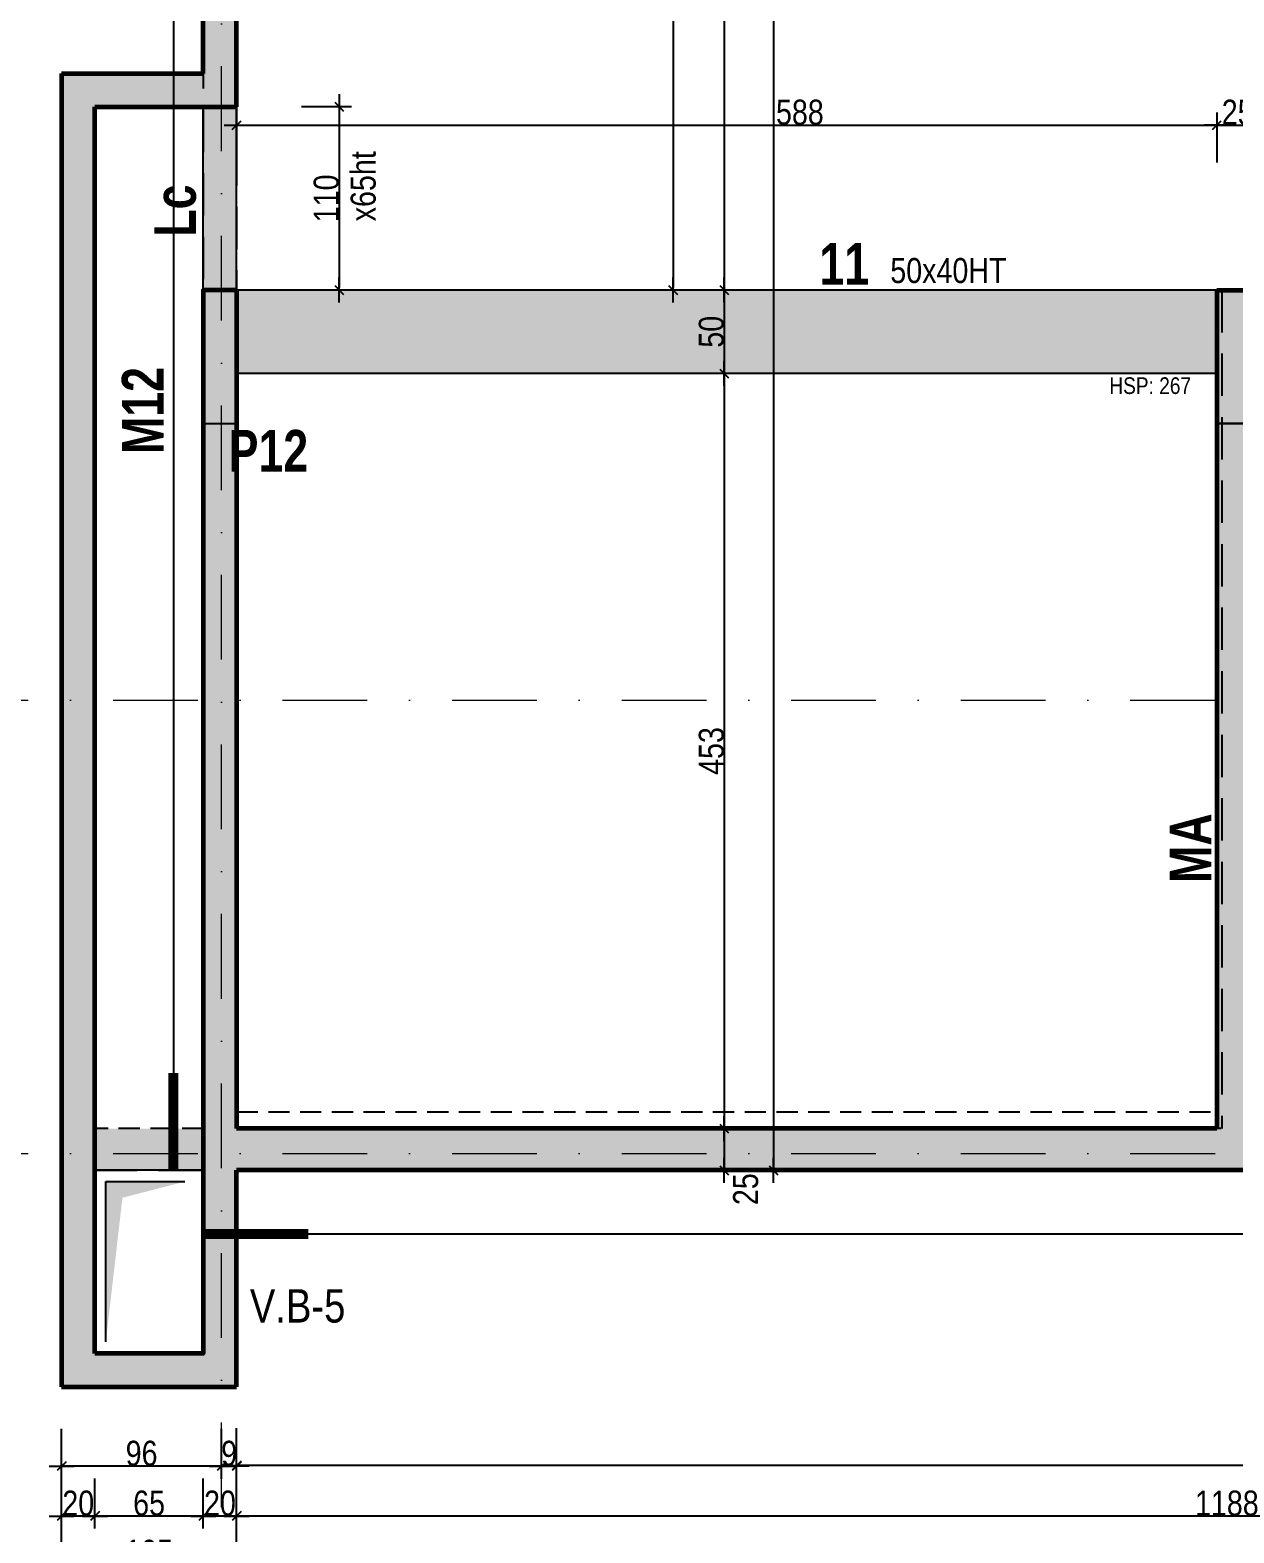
# Model space of a CAD drawing. Header units: millimetres. Extents: x -22 to 27383, y -3644 to 590.
# Drawn here: x 16614 to 17336, y -2117 to -1216 of the extents above; entities that cross this region are included whole.
import ezdxf
from ezdxf.enums import TextEntityAlignment as Align

# ---------------------------------------------------------------- set-up
doc = ezdxf.new("R2010")
doc.units = ezdxf.units.MM
doc.linetypes.add('CACHEX2', pattern=[19.05, 12.7, -6.35])
doc.linetypes.add('TIRETPTX2', pattern=[50.8, 25.4, -12.7, 0, -12.7])
for name, color, linetype in [('01_cote_gen', 4, 'Continuous'), ('01_linteaux', 2, 'Continuous'), ('01_murs_sup', 2, 'CACHEX2'), ('01_poch_BN', 9, 'Continuous'), ('01_poch_murs', 253, 'Continuous'), ('01_poch_poteaux', 250, 'Continuous'), ('01_texte', 230, 'Continuous'), ('AA_COTES', 2, 'Continuous')]:
    doc.layers.add(name, color=color, linetype=linetype)
doc.layers.add('01_murs_coup', color=5, linetype='Continuous', lineweight=60)
doc.layers.add('01_tram_axes', color=2, linetype='TIRETPTX2', lineweight=9)
doc.styles.add('ARIAL NA', font='ARIALN.TTF')
doc.styles.add('impact', font='impact.ttf')
doc.styles.add('STYLE2', font='ARIALN.TTF')
doc.dimstyles.new('JB50', dxfattribs={"dimscale": 0.1, "dimtxt": 150, "dimasz": 15, "dimexe": 0.1, "dimexo": 0.1, "dimgap": 0.09, "dimtad": 1, "dimdec": 1, "dimdsep": 46, "dimtxsty": 'STYLE2', "dimblk1": 'BOND_G', "dimblk2": 'BOND_D', "dimsah": 1, "dimcen": 1.5, "dimdle": 0.01, "dimse1": 1, "dimse2": 1, "dimclrd": 4, "dimclre": 2, "dimclrt": 6, "dimazin": 2, "dimtfac": 2.333333, "dimtdec": 1, "dimtix": 1, "dimtmove": 2, "dimatfit": 3, "dimldrblk": 'BOND_G', "dimfxl": 1, "dimtolj": 1, "dimtzin": 0, "dimarcsym": 0})

# ---------------------------------------------------------------- blocks, each defined once
blk = doc.blocks.new('BOND_G')
at = {"layer": 'AA_COTES', "color": 0}
for p, q in [((0, -5), (0, 15)), ((5, 0), (-5, 0)), ((1.77, 1.77), (-1.77, -1.77))]:
    blk.add_line(p, q, dxfattribs=at)
blk = doc.blocks.new('BOND_D')
at = {"layer": 'AA_COTES', "color": 0}
for p, q in [((5, 0), (-5, 0)), ((-1.77, -1.77), (1.77, 1.77)), ((0, 5), (0, -15))]:
    blk.add_line(p, q, dxfattribs=at)
blk = doc.blocks.new('*D1429')
at = {"layer": '01_cote_gen', "color": 4, "lineweight": -2, "transparency": 16777216}
blk.add_line((16308.89, -1898.33), (16308.89, -243.33), dxfattribs=at)
at = {"layer": 'Defpoints', "color": 0, "transparency": 16777216}
for p in [(16308.89, -241.83), (16839.98, -241.83), (16737.76, -1899.83)]:
    blk.add_point(p, dxfattribs=at)
at = {"layer": '01_cote_gen', "color": 4, "lineweight": -2, "transparency": 16777216, "xscale": 1.5, "yscale": 1.5, "zscale": 1.5}
for name, p, rotation in [('BOND_D', (16308.89, -241.83), 90), ('BOND_G', (16308.89, -1899.83), 270)]:
    blk.add_blockref(name, p, dxfattribs=dict(at, rotation=rotation))
at = {"layer": '01_cote_gen', "color": 6, "transparency": 16777216, "insert": (16301.22, -1070.83), "char_height": 15, "attachment_point": 5, "rotation": 90, "style": 'STYLE2'}
blk.add_mtext('\\A1;1658', dxfattribs=at)
blk = doc.blocks.new('*D1478')
at = {"layer": '01_cote_gen', "color": 4, "lineweight": -2, "transparency": 16777216}
blk.add_line((16739.26, -1272.87), (17324.26, -1272.87), dxfattribs=at)
at = {"layer": 'Defpoints', "color": 0, "transparency": 16777216}
for p in [(17325.76, -1272.87), (16737.76, -1287.19), (17325.76, -1371.83)]:
    blk.add_point(p, dxfattribs=at)
at = {"layer": '01_cote_gen', "color": 4, "lineweight": -2, "transparency": 16777216, "xscale": 1.5, "yscale": 1.5, "zscale": 1.5, "rotation": 180}
blk.add_blockref('BOND_G', (16737.76, -1272.87), dxfattribs=at)
at = {"layer": '01_cote_gen', "color": 4, "lineweight": -2, "transparency": 16777216, "xscale": 1.5, "yscale": 1.5, "zscale": 1.5}
blk.add_blockref('BOND_D', (17325.76, -1272.87), dxfattribs=at)
at = {"layer": '01_cote_gen', "color": 6, "transparency": 16777216, "insert": (17075.64, -1265.21), "char_height": 15, "attachment_point": 5, "style": 'STYLE2'}
blk.add_mtext('\\A1;588', dxfattribs=at)
blk = doc.blocks.new('*D1479')
at = {"layer": '01_cote_gen', "color": 4, "lineweight": -2, "transparency": 16777216}
blk.add_line((17327.26, -1272.87), (17349.26, -1272.87), dxfattribs=at)
at = {"layer": 'Defpoints', "color": 0, "transparency": 16777216}
for p in [(17350.76, -1272.87), (17325.76, -1295.37), (17350.76, -1295.37)]:
    blk.add_point(p, dxfattribs=at)
at = {"layer": '01_cote_gen', "color": 4, "lineweight": -2, "transparency": 16777216, "xscale": 1.5, "yscale": 1.5, "zscale": 1.5, "rotation": 180}
blk.add_blockref('BOND_G', (17325.76, -1272.87), dxfattribs=at)
at = {"layer": '01_cote_gen', "color": 4, "lineweight": -2, "transparency": 16777216, "xscale": 1.5, "yscale": 1.5, "zscale": 1.5}
blk.add_blockref('BOND_D', (17350.76, -1272.87), dxfattribs=at)
at = {"layer": '01_cote_gen', "color": 6, "transparency": 16777216, "insert": (17338.26, -1265.21), "char_height": 15, "attachment_point": 5, "style": 'STYLE2'}
blk.add_mtext('\\A1;25', dxfattribs=at)
blk = doc.blocks.new('*D1482')
at = {"layer": '01_cote_gen', "color": 4, "lineweight": -2, "transparency": 16777216}
blk.add_line((16736.26, -2077.38), (16730.26, -2077.38), dxfattribs=at)
at = {"layer": 'Defpoints', "color": 0, "transparency": 16777216}
for p in [(16728.76, -1979.03), (16737.76, -1979.03), (16728.76, -2077.38)]:
    blk.add_point(p, dxfattribs=at)
at = {"layer": '01_cote_gen', "color": 4, "lineweight": -2, "transparency": 16777216, "xscale": 1.5, "yscale": 1.5, "zscale": 1.5, "rotation": 180}
blk.add_blockref('BOND_D', (16728.76, -2077.38), dxfattribs=at)
at = {"layer": '01_cote_gen', "color": 4, "lineweight": -2, "transparency": 16777216, "xscale": 1.5, "yscale": 1.5, "zscale": 1.5}
blk.add_blockref('BOND_G', (16737.76, -2077.38), dxfattribs=at)
at = {"layer": '01_cote_gen', "color": 6, "transparency": 16777216, "insert": (16733.26, -2069.71), "char_height": 15, "attachment_point": 5, "style": 'STYLE2'}
blk.add_mtext('\\A1;9', dxfattribs=at)
blk = doc.blocks.new('*D1483')
at = {"layer": '01_cote_gen', "color": 4, "lineweight": -2, "transparency": 16777216}
blk.add_line((16727.26, -2077.38), (16634.26, -2077.38), dxfattribs=at)
at = {"layer": 'Defpoints', "color": 0, "transparency": 16777216}
for p in [(16632.76, -1979.03), (16728.76, -1979.03), (16632.76, -2077.38)]:
    blk.add_point(p, dxfattribs=at)
at = {"layer": '01_cote_gen', "color": 4, "lineweight": -2, "transparency": 16777216, "xscale": 1.5, "yscale": 1.5, "zscale": 1.5, "rotation": 180}
blk.add_blockref('BOND_D', (16632.76, -2077.38), dxfattribs=at)
at = {"layer": '01_cote_gen', "color": 4, "lineweight": -2, "transparency": 16777216, "xscale": 1.5, "yscale": 1.5, "zscale": 1.5}
blk.add_blockref('BOND_G', (16728.76, -2077.38), dxfattribs=at)
at = {"layer": '01_cote_gen', "color": 6, "transparency": 16777216, "insert": (16680.76, -2069.71), "char_height": 15, "attachment_point": 5, "style": 'STYLE2'}
blk.add_mtext('\\A1;96', dxfattribs=at)
blk = doc.blocks.new('*D1484')
at = {"layer": '01_cote_gen', "color": 4, "lineweight": -2, "transparency": 16777216}
blk.add_line((16736.26, -2136.78), (16634.26, -2136.78), dxfattribs=at)
at = {"layer": 'Defpoints', "color": 0, "transparency": 16777216}
for p in [(16632.76, -2063.69), (16737.76, -2061.12), (16632.76, -2136.78)]:
    blk.add_point(p, dxfattribs=at)
at = {"layer": '01_cote_gen', "color": 4, "lineweight": -2, "transparency": 16777216, "xscale": 1.5, "yscale": 1.5, "zscale": 1.5, "rotation": 180}
blk.add_blockref('BOND_D', (16632.76, -2136.78), dxfattribs=at)
at = {"layer": '01_cote_gen', "color": 4, "lineweight": -2, "transparency": 16777216, "xscale": 1.5, "yscale": 1.5, "zscale": 1.5}
blk.add_blockref('BOND_G', (16737.76, -2136.78), dxfattribs=at)
at = {"layer": '01_cote_gen', "color": 6, "transparency": 16777216, "insert": (16685.26, -2129.11), "char_height": 15, "attachment_point": 5, "style": 'STYLE2'}
blk.add_mtext('\\A1;105', dxfattribs=at)
blk = doc.blocks.new('*D1485')
at = {"layer": '01_cote_gen', "color": 4, "lineweight": -2, "transparency": 16777216}
blk.add_line((16736.26, -2107.27), (16719.26, -2107.27), dxfattribs=at)
at = {"layer": 'Defpoints', "color": 0, "transparency": 16777216}
for p in [(16717.76, -1979.03), (16737.76, -1979.03), (16717.76, -2107.27)]:
    blk.add_point(p, dxfattribs=at)
at = {"layer": '01_cote_gen', "color": 4, "lineweight": -2, "transparency": 16777216, "xscale": 1.5, "yscale": 1.5, "zscale": 1.5, "rotation": 180}
blk.add_blockref('BOND_D', (16717.76, -2107.27), dxfattribs=at)
at = {"layer": '01_cote_gen', "color": 4, "lineweight": -2, "transparency": 16777216, "xscale": 1.5, "yscale": 1.5, "zscale": 1.5}
blk.add_blockref('BOND_G', (16737.76, -2107.27), dxfattribs=at)
at = {"layer": '01_cote_gen', "color": 6, "transparency": 16777216, "insert": (16727.76, -2099.6), "char_height": 15, "attachment_point": 5, "style": 'STYLE2'}
blk.add_mtext('\\A1;20', dxfattribs=at)
blk = doc.blocks.new('*D1486')
at = {"layer": '01_cote_gen', "color": 4, "lineweight": -2, "transparency": 16777216}
blk.add_line((16716.26, -2107.27), (16654.26, -2107.27), dxfattribs=at)
at = {"layer": 'Defpoints', "color": 0, "transparency": 16777216}
for p in [(16652.76, -1986.26), (16717.76, -1986.26), (16652.76, -2107.27)]:
    blk.add_point(p, dxfattribs=at)
at = {"layer": '01_cote_gen', "color": 4, "lineweight": -2, "transparency": 16777216, "xscale": 1.5, "yscale": 1.5, "zscale": 1.5, "rotation": 180}
blk.add_blockref('BOND_D', (16652.76, -2107.27), dxfattribs=at)
at = {"layer": '01_cote_gen', "color": 4, "lineweight": -2, "transparency": 16777216, "xscale": 1.5, "yscale": 1.5, "zscale": 1.5}
blk.add_blockref('BOND_G', (16717.76, -2107.27), dxfattribs=at)
at = {"layer": '01_cote_gen', "color": 6, "transparency": 16777216, "insert": (16685.26, -2099.6), "char_height": 15, "attachment_point": 5, "style": 'STYLE2'}
blk.add_mtext('\\A1;65', dxfattribs=at)
blk = doc.blocks.new('*D1487')
at = {"layer": '01_cote_gen', "color": 4, "lineweight": -2, "transparency": 16777216}
blk.add_line((16651.26, -2107.27), (16634.26, -2107.27), dxfattribs=at)
at = {"layer": 'Defpoints', "color": 0, "transparency": 16777216}
for p in [(16632.76, -1979.03), (16652.76, -1993.25), (16632.76, -2107.27)]:
    blk.add_point(p, dxfattribs=at)
at = {"layer": '01_cote_gen', "color": 4, "lineweight": -2, "transparency": 16777216, "xscale": 1.5, "yscale": 1.5, "zscale": 1.5, "rotation": 180}
blk.add_blockref('BOND_D', (16632.76, -2107.27), dxfattribs=at)
at = {"layer": '01_cote_gen', "color": 4, "lineweight": -2, "transparency": 16777216, "xscale": 1.5, "yscale": 1.5, "zscale": 1.5}
blk.add_blockref('BOND_G', (16652.76, -2107.27), dxfattribs=at)
at = {"layer": '01_cote_gen', "color": 6, "transparency": 16777216, "insert": (16642.76, -2099.6), "char_height": 15, "attachment_point": 5, "style": 'STYLE2'}
blk.add_mtext('\\A1;20', dxfattribs=at)
blk = doc.blocks.new('*D1492')
at = {"layer": '01_cote_gen', "color": 4, "lineweight": -2, "transparency": 16777216}
blk.add_line((18685.26, -2077.02), (16739.26, -2077.02), dxfattribs=at)
at = {"layer": 'Defpoints', "color": 0, "transparency": 16777216}
for p in [(16737.76, -2077.02), (16737.76, -2084.52), (18686.76, -2084.52)]:
    blk.add_point(p, dxfattribs=at)
at = {"layer": '01_cote_gen', "color": 4, "lineweight": -2, "transparency": 16777216, "xscale": 1.5, "yscale": 1.5, "zscale": 1.5, "rotation": 180}
blk.add_blockref('BOND_D', (16737.76, -2077.02), dxfattribs=at)
at = {"layer": '01_cote_gen', "color": 4, "lineweight": -2, "transparency": 16777216, "xscale": 1.5, "yscale": 1.5, "zscale": 1.5}
blk.add_blockref('BOND_G', (18686.76, -2077.02), dxfattribs=at)
at = {"layer": '01_cote_gen', "color": 6, "transparency": 16777216, "insert": (17712.26, -2069.35), "char_height": 15, "attachment_point": 5, "style": 'STYLE2'}
blk.add_mtext('\\A1;1949', dxfattribs=at)
blk = doc.blocks.new('*D1518')
at = {"layer": '01_cote_gen', "color": 4, "lineweight": -2, "transparency": 16777216}
blk.add_line((17924.26, -2107.27), (16739.26, -2107.27), dxfattribs=at)
at = {"layer": 'Defpoints', "color": 0, "transparency": 16777216}
for p in [(16737.76, -1979.03), (17925.76, -2084.77), (16737.76, -2107.27)]:
    blk.add_point(p, dxfattribs=at)
at = {"layer": '01_cote_gen', "color": 4, "lineweight": -2, "transparency": 16777216, "xscale": 1.5, "yscale": 1.5, "zscale": 1.5, "rotation": 180}
blk.add_blockref('BOND_D', (16737.76, -2107.27), dxfattribs=at)
at = {"layer": '01_cote_gen', "color": 4, "lineweight": -2, "transparency": 16777216, "xscale": 1.5, "yscale": 1.5, "zscale": 1.5}
blk.add_blockref('BOND_G', (17925.76, -2107.27), dxfattribs=at)
at = {"layer": '01_cote_gen', "color": 6, "transparency": 16777216, "insert": (17331.76, -2099.6), "char_height": 15, "attachment_point": 5, "style": 'STYLE2'}
blk.add_mtext('\\A1;1188', dxfattribs=at)
blk = doc.blocks.new('*D1519')
at = {"layer": '01_cote_gen', "color": 4, "lineweight": -2, "transparency": 16777216}
blk.add_line((20143.26, -2136.78), (16739.26, -2136.78), dxfattribs=at)
at = {"layer": 'Defpoints', "color": 0, "transparency": 16777216}
for p in [(16737.76, -2114.77), (16737.76, -2136.78), (20144.76, -2158.73)]:
    blk.add_point(p, dxfattribs=at)
at = {"layer": '01_cote_gen', "color": 4, "lineweight": -2, "transparency": 16777216, "xscale": 1.5, "yscale": 1.5, "zscale": 1.5, "rotation": 180}
blk.add_blockref('BOND_D', (16737.76, -2136.78), dxfattribs=at)
at = {"layer": '01_cote_gen', "color": 4, "lineweight": -2, "transparency": 16777216, "xscale": 1.5, "yscale": 1.5, "zscale": 1.5}
blk.add_blockref('BOND_G', (20144.76, -2136.78), dxfattribs=at)
at = {"layer": '01_cote_gen', "color": 6, "transparency": 16777216, "insert": (18441.26, -2129.11), "char_height": 15, "attachment_point": 5, "style": 'STYLE2'}
blk.add_mtext('\\A1;3407', dxfattribs=at)
blk = doc.blocks.new('*D1537')
at = {"layer": '01_cote_gen', "color": 4, "lineweight": -2, "transparency": 16777216}
blk.add_line((16799.26, -1263.31), (16799.26, -1370.31), dxfattribs=at)
at = {"layer": 'Defpoints', "color": 0, "transparency": 16777216}
for p in [(16737.76, -1261.81), (16737.76, -1371.81), (16799.26, -1371.81)]:
    blk.add_point(p, dxfattribs=at)
at = {"layer": '01_cote_gen', "color": 4, "lineweight": -2, "transparency": 16777216, "xscale": 1.5, "yscale": 1.5, "zscale": 1.5}
for name, p, rotation in [('BOND_G', (16799.26, -1261.81), 90), ('BOND_D', (16799.26, -1371.81), 270)]:
    blk.add_blockref(name, p, dxfattribs=dict(at, rotation=rotation))
at = {"layer": '01_cote_gen', "color": 6, "transparency": 16777216, "insert": (16791.59, -1316.81), "char_height": 15, "attachment_point": 5, "rotation": 90, "style": 'STYLE2'}
blk.add_mtext('\\A1;110', dxfattribs=at)
blk = doc.blocks.new('*D1546')
at = {"layer": '01_cote_gen', "color": 4, "lineweight": -2, "transparency": 16777216}
blk.add_line((16999.55, -822.3), (16999.55, -1370.33), dxfattribs=at)
at = {"layer": 'Defpoints', "color": 0, "transparency": 16777216}
for p in [(16977.05, -820.8), (16977.05, -1371.83), (16999.55, -1371.83)]:
    blk.add_point(p, dxfattribs=at)
at = {"layer": '01_cote_gen', "color": 4, "lineweight": -2, "transparency": 16777216, "xscale": 1.5, "yscale": 1.5, "zscale": 1.5}
for name, p, rotation in [('BOND_G', (16999.55, -820.8), 90), ('BOND_D', (16999.55, -1371.83), 270)]:
    blk.add_blockref(name, p, dxfattribs=dict(at, rotation=rotation))
at = {"layer": '01_cote_gen', "color": 6, "transparency": 16777216, "insert": (16991.89, -1128.01), "char_height": 15, "attachment_point": 5, "rotation": 90, "style": 'STYLE2'}
blk.add_mtext('\\A1;551', dxfattribs=at)
blk = doc.blocks.new('*D1549')
at = {"layer": '01_cote_gen', "color": 4, "lineweight": -2, "transparency": 16777216}
blk.add_line((17030.26, -773.24), (17030.26, -1370.33), dxfattribs=at)
at = {"layer": 'Defpoints', "color": 0, "transparency": 16777216}
for p in [(17067.78, -771.74), (17030.26, -1371.83), (17031.76, -1371.83)]:
    blk.add_point(p, dxfattribs=at)
at = {"layer": '01_cote_gen', "color": 4, "lineweight": -2, "transparency": 16777216, "xscale": 1.5, "yscale": 1.5, "zscale": 1.5}
for name, p, rotation in [('BOND_G', (17030.26, -771.74), 90), ('BOND_D', (17030.26, -1371.83), 270)]:
    blk.add_blockref(name, p, dxfattribs=dict(at, rotation=rotation))
at = {"layer": '01_cote_gen', "color": 6, "transparency": 16777216, "insert": (17022.6, -1103.48), "char_height": 15, "attachment_point": 5, "rotation": 90, "style": 'STYLE2'}
blk.add_mtext('\\A1;600.1', dxfattribs=at)
blk = doc.blocks.new('*D1550')
at = {"layer": '01_cote_gen', "color": 4, "lineweight": -2, "transparency": 16777216}
blk.add_line((17030.26, -1373.33), (17030.26, -1420.33), dxfattribs=at)
at = {"layer": 'Defpoints', "color": 0, "transparency": 16777216}
for p in [(17053.99, -1371.83), (17030.26, -1421.83), (17053.99, -1421.83)]:
    blk.add_point(p, dxfattribs=at)
at = {"layer": '01_cote_gen', "color": 4, "lineweight": -2, "transparency": 16777216, "xscale": 1.5, "yscale": 1.5, "zscale": 1.5}
for name, p, rotation in [('BOND_G', (17030.26, -1371.83), 90), ('BOND_D', (17030.26, -1421.83), 270)]:
    blk.add_blockref(name, p, dxfattribs=dict(at, rotation=rotation))
at = {"layer": '01_cote_gen', "color": 6, "transparency": 16777216, "insert": (17022.6, -1396.83), "char_height": 15, "attachment_point": 5, "rotation": 90, "style": 'STYLE2'}
blk.add_mtext('\\A1;50', dxfattribs=at)
blk = doc.blocks.new('*D1551')
at = {"layer": '01_cote_gen', "color": 4, "lineweight": -2, "transparency": 16777216}
blk.add_line((17030.26, -1423.33), (17030.26, -1873.33), dxfattribs=at)
at = {"layer": 'Defpoints', "color": 0, "transparency": 16777216}
for p in [(17058.52, -1421.83), (17030.26, -1874.83), (17033.01, -1874.83)]:
    blk.add_point(p, dxfattribs=at)
at = {"layer": '01_cote_gen', "color": 4, "lineweight": -2, "transparency": 16777216, "xscale": 1.5, "yscale": 1.5, "zscale": 1.5}
for name, p, rotation in [('BOND_G', (17030.26, -1421.83), 90), ('BOND_D', (17030.26, -1874.83), 270)]:
    blk.add_blockref(name, p, dxfattribs=dict(at, rotation=rotation))
at = {"layer": '01_cote_gen', "color": 6, "transparency": 16777216, "insert": (17022.6, -1648.33), "char_height": 15, "attachment_point": 5, "rotation": 90, "style": 'STYLE2'}
blk.add_mtext('\\A1;453', dxfattribs=at)
blk = doc.blocks.new('*D1552')
at = {"layer": '01_cote_gen', "color": 4, "lineweight": -2, "transparency": 16777216}
blk.add_line((17030.26, -1876.33), (17030.26, -1898.33), dxfattribs=at)
at = {"layer": 'Defpoints', "color": 0, "transparency": 16777216}
for p in [(17051.8, -1874.83), (17030.26, -1899.83), (17051.8, -1899.83)]:
    blk.add_point(p, dxfattribs=at)
at = {"layer": '01_cote_gen', "color": 4, "lineweight": -2, "transparency": 16777216, "xscale": 1.5, "yscale": 1.5, "zscale": 1.5}
for name, p, rotation in [('BOND_G', (17030.26, -1874.83), 90), ('BOND_D', (17030.26, -1899.83), 270)]:
    blk.add_blockref(name, p, dxfattribs=dict(at, rotation=rotation))
at = {"layer": '01_cote_gen', "color": 6, "transparency": 16777216, "insert": (17043.18, -1911.18), "char_height": 15, "attachment_point": 5, "rotation": 90, "style": 'STYLE2'}
blk.add_mtext('\\A1;25', dxfattribs=at)
blk = doc.blocks.new('*D1553')
at = {"layer": '01_cote_gen', "color": 4, "lineweight": -2, "transparency": 16777216}
blk.add_line((17059.83, -243.33), (17059.83, -1898.33), dxfattribs=at)
at = {"layer": 'Defpoints', "color": 0, "transparency": 16777216}
for p in [(17076.12, -241.83), (17022.76, -1899.83), (17059.83, -1899.83)]:
    blk.add_point(p, dxfattribs=at)
at = {"layer": '01_cote_gen', "color": 4, "lineweight": -2, "transparency": 16777216, "xscale": 1.5, "yscale": 1.5, "zscale": 1.5}
for name, p, rotation in [('BOND_G', (17059.83, -241.83), 90), ('BOND_D', (17059.83, -1899.83), 270)]:
    blk.add_blockref(name, p, dxfattribs=dict(at, rotation=rotation))
at = {"layer": '01_cote_gen', "color": 6, "transparency": 16777216, "insert": (17052.16, -1102.52), "char_height": 15, "attachment_point": 5, "rotation": 90, "style": 'STYLE2'}
blk.add_mtext('\\A1;1658', dxfattribs=at)

msp = doc.modelspace()

# ---------------------------------------------------------------- hatches: boundary and pattern name
at = {"layer": '01_murs_sup'}
h = msp.add_hatch(dxfattribs=at)
h.set_pattern_fill('DASH', color=256, scale=2.5, angle=135)
h.set_pattern_definition([(135, (6005.65, 12291.881), (-11.22532, 9e-16), [7.9375, -7.9375])])
h.paths.add_polyline_path([(17925.68, -1371.83), (17905.68, -1371.83), (17905.68, -1874.83), (17348.76, -1874.83), (17348.76, -1371.83), (17328.76, -1371.83), (17328.76, -1874.83), (16737.76, -1874.83), (16737.76, -940.8), (16468.51, -940.8), (16468.51, -624.83), (16532.76, -624.83), (16532.76, -604.83), (16450.51, -604.83), (16450.51, -958.8), (16717.76, -958.8), (16717.76, -1874.83), (16633.76, -1874.83), (16633.76, -2029.83), (16737.76, -2029.83), (16737.76, -1899.83), (17925.68, -1899.83)])
h.paths.add_polyline_path([(16717.76, -1899.83), (16717.76, -2009.83), (16653.76, -2009.83), (16653.76, -1899.83)], flags=16)
at = {"layer": '01_poch_BN'}
h = msp.add_hatch(color=256, dxfattribs=at)
h.dxf.hatch_style = 1
h.paths.add_polyline_path([(17325.76, -1371.83), (16737.76, -1371.83), (16737.76, -1421.83), (17325.76, -1421.83)])
at = {"layer": '01_poch_murs'}
h = msp.add_hatch(color=256, dxfattribs=at)
h.dxf.hatch_style = 1
edge = h.paths.add_edge_path()
edge.add_line((16560.76, -436.83), (16560.76, -454.83))
edge.add_line((16560.76, -454.83), (16552.76, -454.83))
edge.add_line((16552.76, -454.83), (16552.76, -802.8))
edge.add_line((16552.76, -802.8), (16717.77, -802.8))
edge.add_line((16717.77, -802.8), (16717.77, -564.83))
edge.add_line((16717.77, -564.83), (16737.77, -564.83))
edge.add_line((16737.77, -564.83), (16737.77, -802.8))
edge.add_line((16737.77, -802.8), (16792.76, -802.8))
edge.add_line((16792.76, -802.8), (16792.76, -820.8))
edge.add_line((16792.76, -820.8), (16737.77, -820.8))
edge.add_line((16737.77, -820.8), (16737.76, -1261.81))
edge.add_line((16737.76, -1261.81), (16652.76, -1261.81))
edge.add_line((16652.76, -1261.81), (16652.76, -2009.83))
edge.add_line((16652.76, -2009.83), (16717.76, -2009.83))
edge.add_line((16717.76, -2009.83), (16717.76, -1371.81))
edge.add_line((16717.76, -1371.81), (16737.76, -1371.81))
edge.add_line((16737.76, -1371.81), (16737.76, -1874.83))
edge.add_line((16737.76, -1874.83), (17325.76, -1874.83))
edge.add_line((17325.76, -1874.83), (17325.76, -1451.83))
edge.add_line((17325.76, -1451.83), (17350.76, -1451.83))
edge.add_line((17350.76, -1451.83), (17350.76, -1874.83))
edge.add_line((17350.76, -1874.83), (17905.76, -1874.84))
edge.add_line((17905.76, -1874.84), (17905.76, -1371.84))
edge.add_line((17905.76, -1371.84), (17927.76, -1371.84))
edge.add_line((17927.76, -1371.84), (17927.76, -1371.84))
edge.add_line((17927.76, -1371.84), (17947.76, -1371.84))
edge.add_line((17947.76, -1371.84), (17947.76, -1874.84))
edge.add_line((17947.76, -1874.84), (18503.76, -1874.83))
edge.add_line((18503.76, -1874.83), (18503.76, -1371.81))
edge.add_line((18503.76, -1371.81), (18523.76, -1371.81))
edge.add_line((18523.76, -1371.81), (18523.76, -1874.83))
edge.add_line((18523.76, -1874.83), (18773.76, -1874.83))
edge.add_line((18773.76, -1874.83), (18773.76, -1321.83))
edge.add_line((18773.76, -1321.83), (18939.76, -1321.83))
edge.add_line((18939.76, -1321.83), (18939.76, -1341.83))
edge.add_line((18939.76, -1341.83), (18791.76, -1341.83))
edge.add_line((18791.76, -1341.83), (18793.03, -1870.58))
edge.add_arc((18796.28, -1870.58), 3.25, 0, 180, ccw=False)
edge.add_arc((18796.28, -1870.58), 3.25, -90, 0, ccw=False)
edge.add_line((18796.28, -1873.83), (19049.76, -1874.83))
edge.add_line((19049.76, -1874.83), (19049.76, -1341.83))
edge.add_line((19049.76, -1341.83), (19041.76, -1341.83))
edge.add_line((19041.76, -1341.83), (19041.76, -1321.83))
edge.add_line((19041.76, -1321.83), (19069.76, -1321.83))
edge.add_line((19069.76, -1321.83), (19069.76, -1874.83))
edge.add_line((19069.76, -1874.83), (19329.76, -1874.83))
edge.add_line((19329.76, -1874.83), (19329.76, -1371.85))
edge.add_line((19329.76, -1371.85), (19349.76, -1371.85))
edge.add_line((19349.76, -1371.85), (19349.76, -1874.83))
edge.add_line((19349.76, -1874.83), (19864.76, -1874.83))
edge.add_line((19864.76, -1874.83), (19864.76, -1371.85))
edge.add_line((19864.76, -1371.85), (19884.76, -1371.85))
edge.add_line((19884.76, -1371.85), (19884.76, -1874.83))
edge.add_line((19884.76, -1874.83), (20144.76, -1874.83))
edge.add_line((20144.76, -1874.83), (20144.76, -1371.89))
edge.add_line((20144.76, -1371.89), (20169.76, -1371.89))
edge.add_line((20169.76, -1371.89), (20169.82, -2531.84))
edge.add_line((20169.82, -2531.84), (20760.34, -2531.84))
edge.add_line((20760.34, -2531.84), (20760.28, -1816.82))
edge.add_line((20760.28, -1816.82), (20778.28, -1816.82))
edge.add_line((20778.28, -1816.82), (20778.28, -2203.83))
edge.add_line((20778.28, -2203.83), (20995.27, -2203.83))
edge.add_line((20995.27, -2203.83), (20995.27, -2223.83))
edge.add_line((20995.27, -2223.83), (20778.28, -2223.83))
edge.add_line((20778.28, -2223.83), (20778.28, -2676.83))
edge.add_line((20778.28, -2676.83), (21303.24, -2676.83))
edge.add_line((21303.24, -2676.83), (21303.24, -2566.83))
edge.add_line((21303.24, -2566.83), (21323.24, -2566.83))
edge.add_line((21323.24, -2566.83), (21323.24, -2696.83))
edge.add_line((21323.24, -2696.83), (20760.28, -2696.83))
edge.add_line((20760.28, -2696.83), (20760.34, -2551.84))
edge.add_line((20760.34, -2551.84), (20169.82, -2551.84))
edge.add_line((20169.82, -2551.84), (20169.76, -2801.83))
edge.add_line((20169.76, -2801.83), (21528.28, -2801.83))
edge.add_line((21528.28, -2801.83), (21528.28, -2826.83))
edge.add_line((21528.28, -2826.83), (20144.76, -2826.83))
edge.add_line((20144.76, -2826.83), (20144.76, -1969.83))
edge.add_line((20144.76, -1969.83), (20144.76, -1899.83))
edge.add_line((20144.76, -1899.83), (18791.76, -1899.83))
edge.add_line((18791.76, -1899.83), (18686.76, -1899.83))
edge.add_line((18686.76, -1899.83), (17925.76, -1899.84))
edge.add_line((17925.76, -1899.84), (17925.76, -1899.84))
edge.add_line((17925.76, -1899.84), (16737.76, -1899.83))
edge.add_line((16737.76, -1899.83), (16737.76, -2029.83))
edge.add_line((16737.76, -2029.83), (16632.76, -2029.83))
edge.add_line((16632.76, -2029.83), (16632.76, -1241.81))
edge.add_line((16632.76, -1241.81), (16717.76, -1241.81))
edge.add_line((16717.76, -1241.81), (16717.77, -820.8))
edge.add_line((16717.77, -820.8), (16532.76, -820.8))
edge.add_line((16532.76, -820.8), (16532.76, -241.83))
edge.add_line((16532.76, -241.83), (17204.69, -241.84))
edge.add_line((17204.69, -241.84), (17206.11, -266.83))
edge.add_line((17206.11, -266.83), (17325.76, -266.83))
edge.add_line((17325.76, -266.83), (17325.76, -691.83))
edge.add_line((17325.76, -691.83), (17350.75, -692.08))
edge.add_line((17350.75, -692.08), (17350.78, -692.08))
edge.add_line((17350.78, -692.08), (17325.79, -691.83))
edge.add_line((17325.79, -691.83), (17325.76, -266.83))
edge.add_line((17325.76, -266.83), (16920.76, -266.83))
edge.add_line((16920.76, -266.83), (16920.76, -820.8))
edge.add_line((16920.76, -820.8), (16920.76, -820.8))
edge.add_line((16920.76, -820.8), (16920.82, -691.83))
edge.add_line((16920.82, -691.83), (16902.82, -691.83))
edge.add_line((16902.82, -691.83), (16902.76, -454.83))
edge.add_line((16902.76, -454.83), (16737.77, -454.83))
edge.add_line((16737.77, -454.83), (16737.77, -462.83))
edge.add_line((16737.77, -462.83), (16717.77, -462.83))
edge.add_line((16717.77, -462.83), (16717.77, -454.83))
edge.add_line((16717.77, -454.83), (16662.76, -454.83))
edge.add_line((16662.76, -454.83), (16662.76, -436.83))
edge.add_line((16662.76, -436.83), (16902.76, -436.83))
edge.add_line((16902.76, -436.83), (16902.76, -266.83))
edge.add_line((16902.76, -266.83), (16552.76, -266.83))
edge.add_line((16552.76, -266.83), (16552.76, -436.83))
edge.add_line((16552.76, -436.83), (16560.76, -436.83))
at = {"layer": '01_poch_poteaux'}
h = msp.add_hatch(color=256, dxfattribs=at)
h.dxf.hatch_style = 1
h.paths.add_polyline_path([(16737.76, -1371.83), (16725.26, -1371.83), (16725.26, -1451.83), (16737.76, -1451.83)])
h.paths.add_polyline_path([(16725.26, -1371.83), (16717.76, -1371.83), (16717.76, -1451.83), (16725.26, -1451.83)])
h = msp.add_hatch(color=256, dxfattribs=at)
h.dxf.hatch_style = 1
h.paths.add_polyline_path([(17350.76, -1371.83), (17350.76, -1371.83), (17350.76, -1451.83), (17350.76, -1451.83)])
h.paths.add_polyline_path([(17350.76, -1371.83), (17325.76, -1371.83), (17325.76, -1451.83), (17350.76, -1451.83)])

# ---------------------------------------------------------------- linework, layer by layer
at = {"layer": '01_linteaux'}
for p, q in [((16717.76, -1371.81), (16717.76, -1261.81)), ((16737.76, -1371.83), (16737.76, -1261.81)), ((17325.76, -1371.83), (16737.76, -1371.83)), ((17325.76, -1421.83), (16737.76, -1421.83)), ((16717.76, -1899.83), (16652.76, -1899.83))]:
    msp.add_line(p, q, dxfattribs=at)
at = {"layer": '01_linteaux', "color": 253}
for p, q in [((16659.29, -2002.85), (16659.29, -1906.67)), ((16659.29, -1906.67), (16706.63, -1906.67))]:
    msp.add_line(p, q, dxfattribs=at)
for points in [[(16659.29, -2002.85), (16659.29, -1906.67), (16669.26, -1916.32)], [(16659.29, -1906.67), (16706.63, -1906.67), (16669.26, -1916.32)]]:
    msp.add_solid(points, dxfattribs=at)
at = {"layer": '01_murs_coup'}
for p, q in [((16717.76, -1241.81), (16717.77, -820.8)), ((16737.76, -1261.81), (16737.77, -820.8)), ((16632.76, -1241.81), (16632.76, -2029.83)), ((16632.76, -1241.81), (16717.76, -1241.81)), ((16652.76, -2009.83), (16652.76, -1261.81)), ((16652.76, -1261.81), (16737.76, -1261.81)), ((16737.76, -1371.81), (16737.76, -1874.83)), ((17325.76, -1371.83), (17325.76, -1874.83)), ((17325.76, -1371.83), (17350.76, -1371.83)), ((17325.76, -1874.83), (16737.76, -1874.83)), ((16737.76, -2029.83), (16737.76, -1899.83)), ((16737.76, -2029.83), (16737.76, -1899.83)), ((17925.76, -1899.84), (16737.76, -1899.83)), ((16632.76, -2029.83), (16737.76, -2029.83)), ((16632.76, -2029.83), (16737.76, -2029.83))]:
    msp.add_line(p, q, dxfattribs=at)
for points in [[(16652.76, -1261.81), (16717.76, -1261.81)], [(16737.76, -1371.81), (16717.76, -1371.81), (16717.76, -2009.83), (16652.76, -2009.83)]]:
    msp.add_lwpolyline(points, dxfattribs=at)
at = {"layer": '01_murs_sup', "ltscale": 2}
for p, q in [((16737.76, -940.8), (16737.76, -1874.83)), ((16717.76, -958.8), (16717.76, -1874.83)), ((17350.76, -1371.83), (17328.26, -1371.83)), ((17328.76, -1371.83), (17328.76, -1874.83)), ((16632.76, -1874.83), (16632.76, -2029.83)), ((17328.26, -1874.83), (16737.76, -1874.83)), ((16652.76, -1899.83), (16652.76, -2009.83)), ((16652.76, -1899.83), (16652.76, -2009.83)), ((16716.76, -1899.83), (16652.76, -1899.83)), ((16652.76, -1899.83), (16716.76, -1899.83)), ((16717.76, -2009.83), (16717.76, -1899.83)), ((16737.76, -1899.82), (17925.76, -1899.84)), ((16737.76, -1899.83), (16737.76, -2029.83)), ((16652.76, -2009.83), (16716.76, -2009.83)), ((16632.76, -2029.83), (16736.76, -2029.83))]:
    msp.add_line(p, q, dxfattribs=at)
at = {"layer": '01_murs_sup'}
for p, q in [((16737.76, -1864.83), (17325.76, -1864.83)), ((16717.76, -1874.8), (16652.76, -1874.8))]:
    msp.add_line(p, q, dxfattribs=at)
at = {"layer": '01_poch_murs'}
msp.add_line((17350.76, -1451.83), (17325.76, -1451.83), dxfattribs=at)
at = {"layer": '01_poch_poteaux'}
for p, q in [((16717.76, -1451.83), (16737.76, -1451.83)), ((17325.76, -1451.83), (17350.76, -1451.83))]:
    msp.add_line(p, q, dxfattribs=at)
at = {"layer": '01_texte'}
for p, q in [((16699.85, -820.8), (16699.85, -1899.83)), ((16717.98, -1938.04), (18833.98, -1938.04))]:
    msp.add_line(p, q, dxfattribs=at)
msp.add_lwpolyline([(16737.76, -1371.81), (16717.76, -1371.81), (16717.76, -2009.83), (16652.76, -2009.83)], dxfattribs=at)
at = {"layer": '01_texte', "const_width": 6}
for points in [[(16699.85, -1899.83), (16699.85, -1841.43)], [(16717.98, -1938.04), (16780.87, -1938.04)]]:
    msp.add_lwpolyline(points, dxfattribs=at)
at = {"layer": '01_tram_axes', "color": 253, "ltscale": 2}
for p, q in [((16728.76, -2102), (16728.76, 439.75)), ((16256.86, -1617.83), (23921.21, -1617.83)), ((16256.86, -1889.83), (23921.21, -1889.83))]:
    msp.add_line(p, q, dxfattribs=at)

# ---------------------------------------------------------------- texts
at = {"layer": '01_texte'}
for s, height, style, p in [('x65ht', 15, 'ARIAL NA', (16825.68, -1309.55)), ('Lc', 25, 'impact', (16720.81, -1324.15)), (' M12', 25, 'impact', (16701.42, -1447.81)), ('MA', 25, 'impact', (17329.9, -1706.58))]:
    msp.add_text(s, height=height, rotation=90, dxfattribs=dict(at, style=style)).set_placement(p, align=Align.BOTTOM_CENTER)
for s, height, style, p in [('11', 25, 'impact', (17102.28, -1376.17)), ('50x40HT', 15, 'ARIAL NA', (17164.73, -1372.1)), ('HSP: 267', 10, 'ARIAL NA', (17285.78, -1437.16)), ('P12', 25, 'impact', (16756.83, -1488.23))]:
    msp.add_text(s, height=height, dxfattribs=dict(at, style=style)).set_placement(p, align=Align.BOTTOM_CENTER)
at = {"layer": '01_texte', "style": 'ARIAL NA'}
msp.add_text('V.B-5', height=20, dxfattribs=at).set_placement((16745.7, -1991.18))

# ---------------------------------------------------------------- dimensions: what is measured, and where the dimension line sits
at = {"layer": '01_cote_gen', "color": 253}
dim = msp.add_linear_dim(base=(16308.89, -241.83), p1=(16737.76, -1899.83), p2=(16839.98, -241.83), angle=90, dimstyle='JB50', dxfattribs=at)
dim.commit()
dim.dimension.update_dxf_attribs({"geometry": '*D1429', "text_midpoint": (16301.22, -1070.83)})
at = {"layer": '01_cote_gen'}
for base, p1, p2, picture, middle in [((17059.83, -1899.83), (17076.12, -241.83), (17022.76, -1899.83), '*D1553', (17052.16, -1102.52)), ((17030.26, -1371.83), (17067.78, -771.74), (17031.76, -1371.83), '*D1549', (17022.6, -1103.48)), ((16999.55, -1371.83), (16977.05, -820.8), (16977.05, -1371.83), '*D1546', (16991.89, -1128.01)), ((17030.26, -1899.83), (17051.8, -1874.83), (17051.8, -1899.83), '*D1552', (17043.18, -1911.18))]:
    dim = msp.add_linear_dim(base=base, p1=p1, p2=p2, angle=90, dimstyle='JB50', dxfattribs=at)
    dim.commit()
    dim.dimension.update_dxf_attribs({"geometry": picture, "text_midpoint": middle, "dimtype": 160})
dim = msp.add_linear_dim(base=(17325.76, -1272.87), p1=(16737.76, -1287.19), p2=(17325.76, -1371.83), dimstyle='JB50', dxfattribs=at)
dim.commit()
dim.dimension.update_dxf_attribs({"geometry": '*D1478', "text_midpoint": (17075.64, -1265.21), "dimtype": 160})
for base, p1, p2, picture, middle in [((16799.26, -1371.81), (16737.76, -1261.81), (16737.76, -1371.81), '*D1537', (16791.59, -1316.81)), ((17030.26, -1421.83), (17053.99, -1371.83), (17053.99, -1421.83), '*D1550', (17022.6, -1396.83)), ((17030.26, -1874.83), (17058.52, -1421.83), (17033.01, -1874.83), '*D1551', (17022.6, -1648.33))]:
    dim = msp.add_linear_dim(base=base, p1=p1, p2=p2, angle=90, dimstyle='JB50', dxfattribs=at)
    dim.commit()
    dim.dimension.update_dxf_attribs({"geometry": picture, "text_midpoint": middle})
for base, p1, p2, picture, middle in [((17350.76, -1272.87), (17325.76, -1295.37), (17350.76, -1295.37), '*D1479', (17338.26, -1265.21)), ((16632.76, -2077.38), (16728.76, -1979.03), (16632.76, -1979.03), '*D1483', (16680.76, -2069.71)), ((16632.76, -2107.27), (16652.76, -1993.25), (16632.76, -1979.03), '*D1487', (16642.76, -2099.6)), ((16717.76, -2107.27), (16737.76, -1979.03), (16717.76, -1979.03), '*D1485', (16727.76, -2099.6)), ((16728.76, -2077.38), (16737.76, -1979.03), (16728.76, -1979.03), '*D1482', (16733.26, -2069.71)), ((16737.76, -2107.27), (17925.76, -2084.77), (16737.76, -1979.03), '*D1518', (17331.76, -2099.6)), ((16652.76, -2107.27), (16717.76, -1986.26), (16652.76, -1986.26), '*D1486', (16685.26, -2099.6)), ((16737.76, -2077.02), (18686.76, -2084.52), (16737.76, -2084.52), '*D1492', (17712.26, -2069.35)), ((16632.76, -2136.78), (16737.76, -2061.12), (16632.76, -2063.69), '*D1484', (16685.26, -2129.11)), ((16737.76, -2136.78), (20144.76, -2158.73), (16737.76, -2114.77), '*D1519', (18441.26, -2129.11))]:
    dim = msp.add_linear_dim(base=base, p1=p1, p2=p2, dimstyle='JB50', dxfattribs=at)
    dim.commit()
    dim.dimension.update_dxf_attribs({"geometry": picture, "text_midpoint": middle})

doc.saveas('drawing.dxf')
